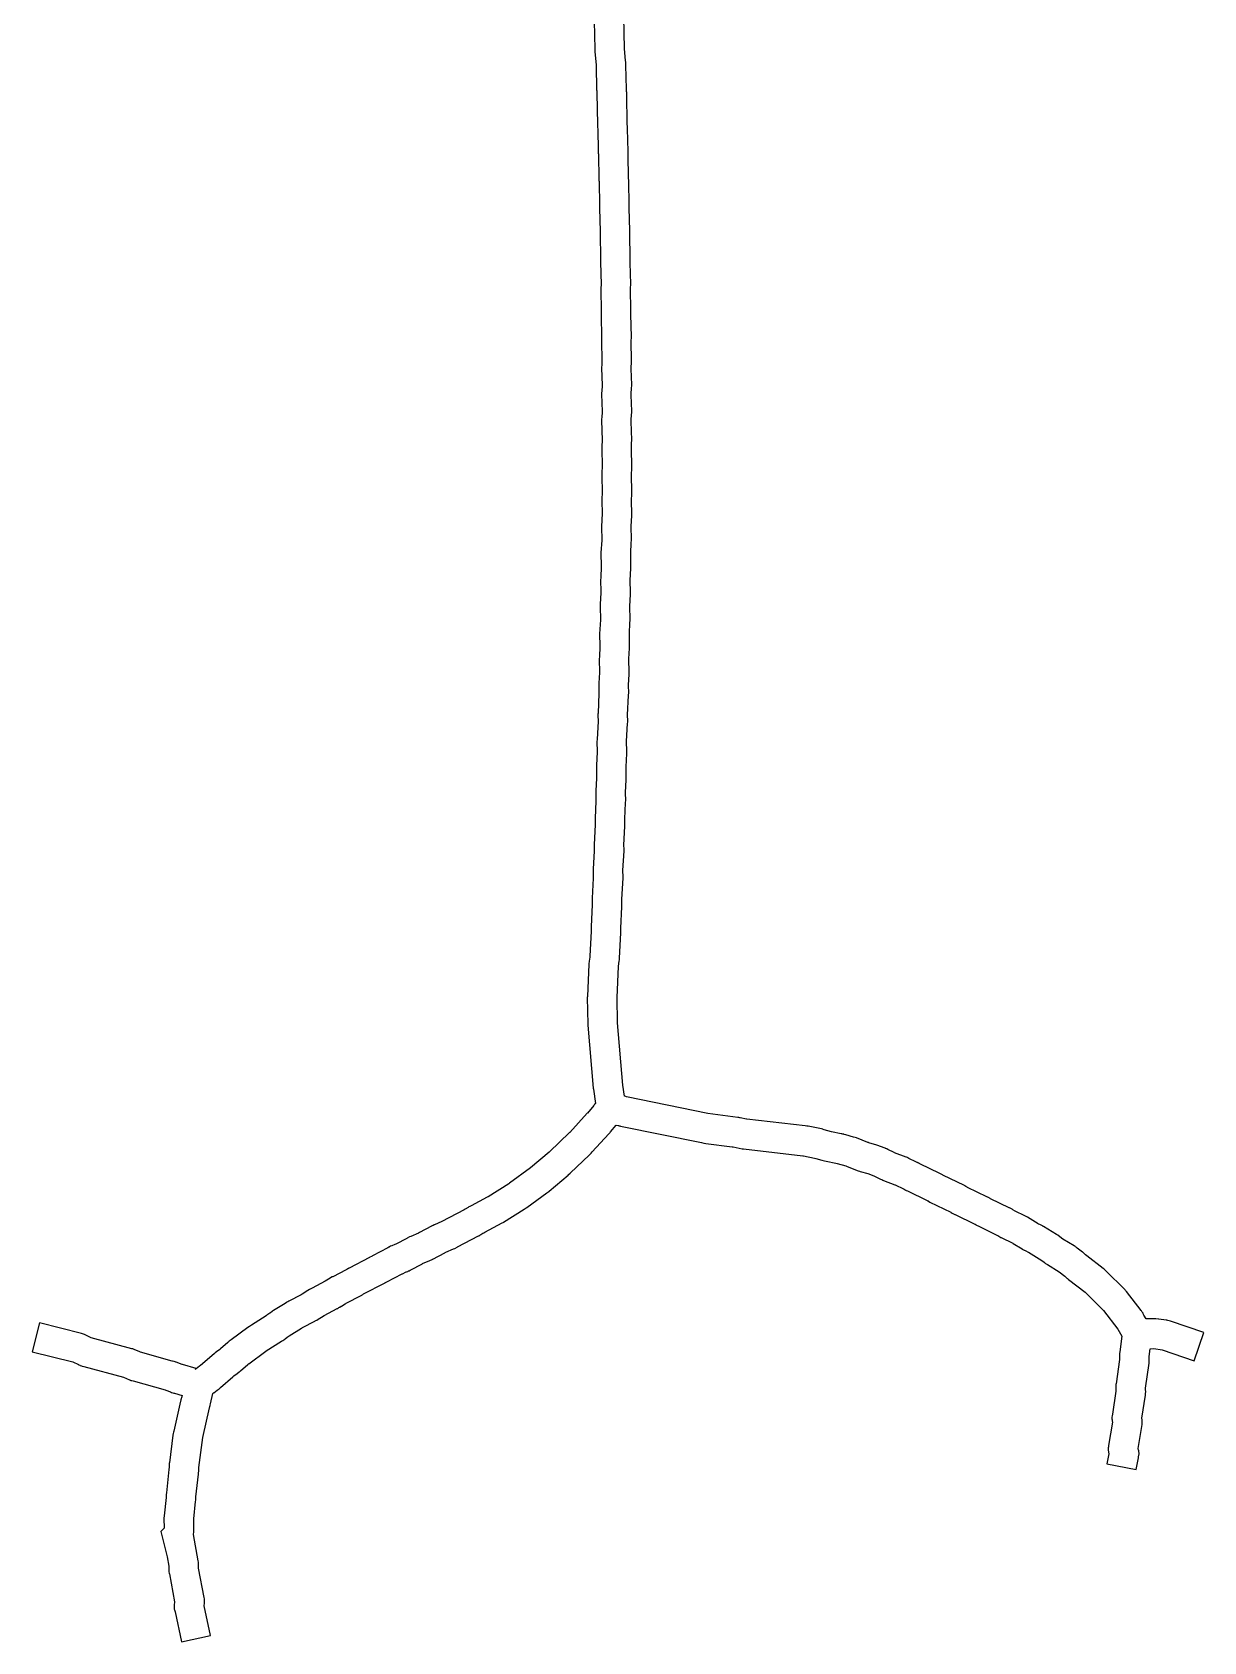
# Model space of a CAD drawing. Extents: x 20 to 287, y 1581 to 1957.
# Drawn here: x 186.3 to 253.2, y 1581.4 to 1673.5 of the extents above; entities that cross this region are included whole.
import ezdxf

# ---------------------------------------------------------------- set-up
doc = ezdxf.new("R2010")
doc.units = 0
doc.layers.get('0').update_dxf_attribs({"linetype": 'CONTINUOUS'})

msp = doc.modelspace()

# ---------------------------------------------------------------- linework, layer by layer
at = {"color": 7}
msp.add_lwpolyline([(218.397069, 1674.111104), (218.432214, 1672.506341), (218.432214, 1672.418479), (218.432214, 1672.359915), (218.502503, 1671.580959), (218.502503, 1671.574962), (218.525893, 1670.175185), (218.53189, 1670.116621), (218.537888, 1670.075629), (218.543885, 1669.987768), (218.543885, 1669.98177), (218.584877, 1668.195446), (218.584877, 1668.107584), (218.584877, 1668.04902), (218.596572, 1667.931891), (218.596572, 1667.925894), (218.619962, 1666.695966), (218.619962, 1666.608105), (218.625959, 1666.54954), (218.631956, 1666.490976), (218.631956, 1666.479281), (218.631956, 1666.432412), (218.631956, 1666.420717), (218.661343, 1665.120506), (218.661343, 1665.032644), (218.661343, 1664.97408), (218.667341, 1664.95069), (218.667341, 1664.944693), (218.667341, 1664.932998), (218.667341, 1664.921303), (218.696728, 1663.580094), (218.696728, 1663.562402), (218.696728, 1663.539012), (218.696728, 1663.433578), (218.696728, 1663.421884), (218.696728, 1663.410189), (218.696728, 1663.404191), (218.726115, 1662.080551), (218.726115, 1662.039559), (218.726115, 1661.998567), (218.726115, 1661.980875), (218.726115, 1661.934006), (218.755502, 1660.540086), (218.755502, 1660.522394), (218.755502, 1660.510699), (218.755502, 1660.481312), (218.749505, 1660.364183), (218.749505, 1660.323191), (218.778892, 1659.040549), (218.778892, 1658.987832), (218.778892, 1658.981835), (218.772894, 1658.899851), (218.772894, 1658.76515), (218.796284, 1657.541076), (218.796284, 1657.488359), (218.796284, 1657.482361), (218.790287, 1657.341813), (218.790287, 1657.318423), (218.790287, 1657.312426), (218.813677, 1655.98293), (218.813677, 1655.971235), (218.813677, 1655.965238), (218.807679, 1655.883254), (218.807679, 1655.824689), (218.807679, 1655.783697), (218.831069, 1654.711902), (218.831069, 1654.653338), (218.819374, 1654.448348), (218.813377, 1654.301922), (218.813377, 1654.266777), (218.836766, 1653.282834), (218.836766, 1653.265142), (218.819074, 1652.948874), (218.813077, 1652.861012), (218.813077, 1652.802448), (218.813077, 1652.767304), (218.836466, 1651.783361), (218.836466, 1651.765668), (218.818774, 1651.443544), (218.812777, 1651.36156), (218.812777, 1651.302996), (218.812777, 1651.262004), (218.836167, 1650.137497), (218.836167, 1650.078933), (218.824472, 1649.844646), (218.818474, 1649.762662), (218.818474, 1649.69825), (218.818474, 1649.663106), (218.841864, 1648.632308), (218.841864, 1648.573744), (218.830169, 1648.345334), (218.824172, 1648.275045), (218.824172, 1648.26335), (218.824172, 1648.257353), (218.824172, 1648.198789), (218.824172, 1648.175399), (218.824172, 1648.169401), (218.841864, 1647.097609), (218.841864, 1647.079917), (218.830169, 1646.84563), (218.824172, 1646.792913), (218.824172, 1646.763526), (218.824172, 1646.757528), (218.824172, 1646.698964), (218.824172, 1646.663819), (218.841864, 1645.978575), (218.841864, 1645.960883), (218.800872, 1645.217072), (218.800872, 1645.158507), (218.800872, 1645.12912), (218.818564, 1644.479015), (218.818564, 1644.42045), (218.777572, 1643.700065), (218.777572, 1643.6415), (218.795265, 1642.979682), (218.795265, 1642.921118), (218.76012, 1642.288585), (218.754123, 1642.142159), (218.754123, 1642.107014), (218.771815, 1641.538905), (218.771815, 1641.48034), (218.771815, 1641.462648), (218.771815, 1641.421656), (218.73667, 1640.759838), (218.730673, 1640.613412), (218.730673, 1640.584025), (218.742368, 1639.928063), (218.742368, 1639.869499), (218.701376, 1639.072973), (218.701376, 1639.014409), (218.713071, 1638.422871), (218.713071, 1638.358459), (218.683684, 1637.737639), (218.677686, 1637.66735), (218.677686, 1637.655655), (218.677686, 1637.649657), (218.677686, 1637.591093), (218.677686, 1637.567703), (218.677686, 1637.561706), (218.689381, 1636.923313), (218.689381, 1636.864749), (218.659994, 1636.249785), (218.653997, 1636.161924), (218.653997, 1636.103359), (218.653997, 1636.073972), (218.659994, 1635.716709), (218.659994, 1635.658145), (218.607277, 1634.545351), (218.60128, 1634.475062), (218.60128, 1634.463367), (218.60128, 1634.45737), (218.60128, 1634.398806), (218.60128, 1634.369419), (218.607277, 1634.117589), (218.607277, 1634.059025), (218.55456, 1633.0458), (218.548563, 1632.899374), (218.548563, 1632.864229), (218.560258, 1632.383972), (218.560258, 1632.325408), (218.519266, 1631.546455), (218.513268, 1631.400029), (218.513268, 1631.364885), (218.524963, 1630.884628), (218.524963, 1630.826063), (218.489819, 1630.099821), (218.483821, 1629.953396), (218.483821, 1629.924008), (218.489819, 1629.572602), (218.489819, 1629.514037), (218.442949, 1628.530094), (218.436952, 1628.47153), (218.442949, 1628.172831), (218.442949, 1628.149442), (218.390232, 1627.036651), (218.384235, 1626.978087), (218.390232, 1626.679388), (218.390232, 1626.655998), (218.337516, 1625.619344), (218.331518, 1625.53736), (218.331518, 1625.478796), (218.331518, 1625.437804), (218.337516, 1625.133252), (218.337516, 1625.109862), (218.278951, 1623.956074), (218.272954, 1623.87409), (218.272954, 1623.815525), (218.272954, 1623.768656), (218.278951, 1623.633955), (218.278951, 1623.569543), (218.220387, 1622.345469), (218.21439, 1622.322079), (218.208392, 1622.204951), (218.208392, 1622.187258), (218.21439, 1622.134542), (218.21439, 1622.075977), (218.1441, 1620.641059), (218.138103, 1620.582495), (218.108716, 1620.348208), (218.091024, 1620.20766), (218.091024, 1620.178272), (218.003162, 1618.333381), (217.997165, 1618.280664), (218.026552, 1616.757893), (218.032549, 1616.705176), (218.337105, 1613.091529), (218.343102, 1613.04466), (218.460231, 1612.224706), (218.419239, 1612.177836), (218.413241, 1612.171839), (218.395549, 1612.148449), (218.383854, 1612.136754), (218.360464, 1612.107367), (218.003201, 1611.673964), (217.997204, 1611.66227), (216.989832, 1610.567048), (216.978137, 1610.555354), (215.836059, 1609.460129), (215.818367, 1609.442437), (214.746571, 1608.54049), (214.740574, 1608.534493), (213.551644, 1607.661828), (213.504774, 1607.632441), (212.327557, 1606.88863), (212.274841, 1606.859242), (211.361181, 1606.373126), (211.279197, 1606.332134), (211.232327, 1606.302747), (211.191335, 1606.279357), (211.015642, 1606.168076), (210.962926, 1606.138689), (209.686143, 1605.471011), (209.674448, 1605.465014), (209.270328, 1605.289321), (209.252635, 1605.283323), (209.176499, 1605.248179), (209.123782, 1605.224789), (209.112087, 1605.218792), (209.094395, 1605.207097), (208.397435, 1604.838118), (208.338871, 1604.808731), (207.905468, 1604.621313), (207.829331, 1604.591926), (207.706325, 1604.527514), (207.682936, 1604.509822), (207.050402, 1604.181841), (206.991838, 1604.152454), (206.82784, 1604.082165), (206.751704, 1604.052778), (206.693139, 1604.023391), (206.66975, 1604.011696), (206.658055, 1604.005698), (206.59949, 1603.970554), (205.709256, 1603.50201), (205.691564, 1603.496012), (205.656419, 1603.47832), (205.568558, 1603.431451), (205.545168, 1603.413758), (204.391377, 1602.810507), (204.379682, 1602.80451), (204.36199, 1602.798512), (204.326845, 1602.78082), (204.320848, 1602.774823), (204.309153, 1602.768825), (204.250589, 1602.733681), (204.215444, 1602.715989), (203.442348, 1602.311871), (203.41296, 1602.300176), (203.313404, 1602.247459), (203.295712, 1602.235765), (203.014585, 1602.060072), (203.008588, 1602.054074), (202.264774, 1601.655813), (202.1125, 1601.579677), (202.024639, 1601.521112), (201.696658, 1601.316122), (201.643941, 1601.286735), (200.941125, 1600.917756), (200.870836, 1600.882612), (200.864838, 1600.876614), (200.829694, 1600.853225), (200.812001, 1600.847227), (200.72414, 1600.788663), (200.062322, 1600.378689), (199.992033, 1600.337697), (199.986035, 1600.3317), (199.880601, 1600.255563), (199.857212, 1600.232173), (199.687366, 1600.109167), (199.634649, 1600.074023), (198.802983, 1599.552768), (198.679977, 1599.476631), (198.597993, 1599.412219), (197.649188, 1598.709403), (197.637493, 1598.697708), (197.53206, 1598.621571), (197.455923, 1598.551282), (197.04009, 1598.194016), (196.987373, 1598.153024), (196.794108, 1598.012476), (196.729696, 1597.965606), (196.682826, 1597.930462), (196.665134, 1597.91277), (195.886181, 1597.239238), (195.833464, 1597.198246), (195.646047, 1597.057698), (195.581635, 1597.010829), (195.646047, 1597.069393), (194.849521, 1597.291955), (194.837827, 1597.297953), (194.498133, 1597.420959), (194.48044, 1597.432653), (194.439448, 1597.444348), (194.386732, 1597.46204), (194.363342, 1597.468038), (194.293053, 1597.48573), (194.275361, 1597.491727), (192.453897, 1598.007126), (192.42451, 1598.013124), (192.102386, 1598.147824), (192.055516, 1598.171214), (192.026129, 1598.182909), (191.985137, 1598.194604), (191.967445, 1598.200601), (189.648152, 1598.827281), (189.261601, 1599.014699), (189.091756, 1599.073263), (186.678751, 1599.670658), (186.268777, 1598.019037), (188.599783, 1597.445071), (188.910194, 1597.292798), (188.921889, 1597.2868), (188.986301, 1597.257413), (189.009691, 1597.245718), (189.07998, 1597.216331), (189.132697, 1597.204637), (189.226405, 1597.181247), (191.481274, 1596.566283), (191.820968, 1596.425735), (191.86196, 1596.408042), (191.879652, 1596.402045), (191.914797, 1596.39035), (191.955789, 1596.372658), (191.967484, 1596.372658), (192.037773, 1596.354966), (193.870952, 1595.845423), (193.906097, 1595.833728), (194.163804, 1595.734172), (194.169801, 1595.728175), (194.234213, 1595.704785), (194.304502, 1595.681395), (194.357219, 1595.663703), (194.398211, 1595.657706), (194.831613, 1595.528852), (194.802226, 1595.399999), (194.790531, 1595.353129), (194.784534, 1595.341435), (194.761144, 1595.271145), (194.761144, 1595.259451), (194.755147, 1595.236061), (194.743452, 1595.206674), (194.356904, 1593.490632), (194.339212, 1593.426221), (194.339212, 1593.420223), (194.327517, 1593.344087), (194.315822, 1593.256225), (194.110832, 1591.669031), (194.104834, 1591.651339), (194.098837, 1591.598622), (194.09284, 1591.516638), (194.09284, 1591.510641), (194.09284, 1591.428657), (194.086842, 1591.293956), (194.086842, 1591.287958), (193.946294, 1589.952606), (193.934599, 1589.864744), (193.928602, 1589.823752), (193.928602, 1589.78276), (193.928602, 1589.765068), (193.928602, 1589.694779), (193.928602, 1589.688782), (193.811473, 1588.634558), (193.805476, 1588.605171), (193.805476, 1588.581782), (193.799478, 1588.552394), (193.799478, 1588.523007), (193.799478, 1588.49362), (193.817171, 1587.937224), (193.618028, 1587.743958), (193.981151, 1586.303184), (194.080707, 1585.76436), (194.07471, 1585.653078), (194.07471, 1585.641384), (194.07471, 1585.588667), (194.07471, 1585.55928), (194.080707, 1585.471418), (194.104097, 1585.336717), (194.110094, 1585.319025), (194.408793, 1583.725975), (194.402796, 1583.673258), (194.391101, 1583.585396), (194.391101, 1583.567704), (194.379406, 1583.497415), (194.379406, 1583.479723), (194.391101, 1583.345022), (194.391101, 1583.32733), (194.391101, 1583.309637), (194.402796, 1583.268645), (194.432183, 1583.145639), (194.807018, 1581.441308), (196.464492, 1581.810287), (196.095513, 1583.497046), (196.095513, 1583.503043), (196.101511, 1583.526433), (196.113206, 1583.625989), (196.119203, 1583.666981), (196.1252, 1583.713851), (196.1252, 1583.754843), (196.119203, 1583.795835), (196.119203, 1583.836827), (196.113206, 1583.883696), (196.107208, 1583.895391), (196.095513, 1583.96568), (196.089516, 1583.983373), (195.773248, 1585.65256), (195.779245, 1585.746269), (195.779245, 1585.757963), (195.779245, 1585.904389), (195.779245, 1585.927779), (195.76755, 1585.986343), (195.749858, 1586.074205), (195.486304, 1587.56769), (195.503996, 1587.719963), (195.509993, 1587.74935), (195.509993, 1587.77274), (195.515991, 1587.837151), (195.515991, 1587.854844), (195.515991, 1587.895836), (195.515991, 1587.942705), (195.515991, 1587.960397), (195.504296, 1588.481653), (195.60973, 1589.465595), (195.621425, 1589.54758), (195.627422, 1589.588572), (195.627422, 1589.594569), (195.627422, 1589.717575), (195.627422, 1589.72927), (195.76797, 1591.017768), (195.773968, 1591.029463), (195.779965, 1591.099752), (195.779965, 1591.111447), (195.779965, 1591.140834), (195.785962, 1591.170221), (195.785962, 1591.181916), (195.785962, 1591.269777), (195.79196, 1591.416203), (196.014522, 1593.114678), (196.014522, 1593.126373), (196.40107, 1594.813133), (196.407068, 1594.824827), (196.407068, 1594.836522), (196.42476, 1594.883392), (196.430757, 1594.895087), (196.442452, 1594.953651), (196.448449, 1594.965346), (196.466142, 1595.053207), (196.600842, 1595.644745), (196.60684, 1595.650743), (196.624532, 1595.668435), (196.642224, 1595.68013), (196.835489, 1595.820678), (196.899901, 1595.867548), (196.905899, 1595.873545), (196.946891, 1595.90869), (196.964583, 1595.920384), (197.023147, 1595.978949), (197.743533, 1596.599769), (197.778677, 1596.623159), (197.79637, 1596.640851), (197.989635, 1596.781399), (198.100916, 1596.869261), (198.118608, 1596.880956), (198.177172, 1596.93952), (198.593003, 1597.296786), (198.628147, 1597.326173), (198.64584, 1597.337868), (199.629783, 1598.06411), (199.641477, 1598.070108), (200.525855, 1598.626504), (200.590267, 1598.667496), (200.596264, 1598.673494), (200.643134, 1598.702881), (200.660826, 1598.714576), (200.731115, 1598.77314), (200.848244, 1598.861001), (200.895113, 1598.896146), (200.930258, 1598.919536), (200.94795, 1598.93123), (201.662479, 1599.376346), (201.697624, 1599.394038), (201.715316, 1599.405733), (202.418132, 1599.774712), (202.447519, 1599.786407), (202.488511, 1599.809797), (202.547076, 1599.839184), (202.564768, 1599.850879), (202.957176, 1600.096861), (202.963173, 1600.102858), (203.706987, 1600.501119), (203.730377, 1600.507116), (203.800666, 1600.548109), (203.841658, 1600.571498), (203.853353, 1600.577496), (203.923642, 1600.624365), (203.947032, 1600.63606), (204.163747, 1600.770761), (204.198891, 1600.788453), (204.216584, 1600.800148), (205.065823, 1601.245263), (205.100967, 1601.262956), (205.11866, 1601.27465), (205.136352, 1601.280648), (205.171496, 1601.304038), (205.212488, 1601.327427), (206.395562, 1601.942391), (206.424949, 1601.960084), (206.442641, 1601.966081), (206.448639, 1601.972078), (206.466331, 1601.978076), (206.501475, 1602.001465), (206.507473, 1602.007463), (206.542617, 1602.025155), (207.421139, 1602.481986), (207.432833, 1602.487984), (207.649548, 1602.58754), (207.655546, 1602.58754), (207.731682, 1602.622685), (207.784399, 1602.646074), (207.807789, 1602.657769), (207.878078, 1602.698761), (208.569179, 1603.056027), (208.575176, 1603.062025), (209.002722, 1603.249442), (209.131576, 1603.302159), (209.154965, 1603.313854), (209.160963, 1603.319852), (209.857923, 1603.688831), (209.875615, 1603.694828), (209.916607, 1603.718218), (210.35001, 1603.905635), (210.426146, 1603.935022), (210.549152, 1603.999434), (210.572542, 1604.017126), (211.784901, 1604.649663), (211.80829, 1604.661357), (211.849282, 1604.684747), (211.860977, 1604.690745), (211.884367, 1604.702439), (211.907757, 1604.720132), (212.030763, 1604.802116), (212.08348, 1604.831503), (212.130349, 1604.86089), (213.131864, 1605.388004), (213.184581, 1605.417392), (213.202273, 1605.429086), (214.391206, 1606.178757), (214.508335, 1606.254894), (214.531725, 1606.272586), (215.6738, 1607.110109), (215.744089, 1607.156979), (215.790959, 1607.192123), (215.808651, 1607.209816), (216.898016, 1608.129335), (216.90971, 1608.135332), (217.020992, 1608.229041), (217.038684, 1608.246733), (218.09291, 1609.265818), (218.157322, 1609.324382), (218.198314, 1609.365374), (218.221703, 1609.388764), (218.27442, 1609.453176), (219.229081, 1610.489829), (219.293493, 1610.560119), (219.328637, 1610.595263), (219.644906, 1610.987668), (219.779606, 1610.952523), (219.797299, 1610.946526), (219.803296, 1610.946526), (219.856013, 1610.934831), (219.8854, 1610.928834), (224.518132, 1609.980032), (224.529827, 1609.980032), (224.652833, 1609.950645), (224.65883, 1609.950645), (224.770111, 1609.93895), (226.269453, 1609.745685), (226.304597, 1609.739688), (226.327987, 1609.73369), (226.837529, 1609.634134), (226.849224, 1609.634134), (226.872614, 1609.628137), (226.907759, 1609.622139), (226.925451, 1609.622139), (230.322398, 1609.235591), (230.351785, 1609.229594), (230.984322, 1609.10074), (231.054611, 1609.083048), (231.394305, 1608.983492), (231.406, 1608.977494), (231.476289, 1608.959802), (231.546578, 1608.94211), (231.646134, 1608.924418), (232.208387, 1608.813137), (232.278676, 1608.795444), (232.776506, 1608.649019), (232.846795, 1608.625629), (233.479328, 1608.373799), (233.485326, 1608.373799), (233.555615, 1608.35041), (233.596607, 1608.338715), (234.035866, 1608.209861), (234.369703, 1608.081008), (234.375701, 1608.081008), (234.762249, 1607.899438), (234.826661, 1607.864293), (234.891072, 1607.834906), (234.920459, 1607.823211), (235.576421, 1607.577229), (235.599811, 1607.565534), (236.062499, 1607.342972), (236.074194, 1607.336975), (236.080191, 1607.330977), (236.091886, 1607.32498), (236.109578, 1607.313285), (236.127271, 1607.307288), (236.138965, 1607.295593), (236.15066, 1607.289596), (236.17405, 1607.271903), (236.203437, 1607.260208), (236.215132, 1607.254211), (236.291269, 1607.219066), (237.421631, 1606.668526), (237.439324, 1606.662529), (237.468711, 1606.644837), (237.498098, 1606.627144), (237.568387, 1606.586152), (237.574384, 1606.586152), (238.780886, 1606.000474), (238.792581, 1605.994476), (238.798579, 1605.988479), (238.857143, 1605.953334), (238.927432, 1605.91819), (239.009416, 1605.877198), (239.015414, 1605.877198), (240.145776, 1605.320801), (240.151774, 1605.320801), (240.157771, 1605.314804), (240.216335, 1605.279659), (240.245722, 1605.261967), (240.368728, 1605.203403), (240.374726, 1605.203403), (241.440665, 1604.676288), (241.458357, 1604.670291), (241.499349, 1604.640903), (241.517041, 1604.629209), (241.569758, 1604.599822), (241.640047, 1604.55883), (241.646044, 1604.55883), (242.319579, 1604.224992), (242.337271, 1604.218995), (242.846813, 1603.908583), (242.858508, 1603.896888), (242.969789, 1603.832476), (242.981484, 1603.826479), (242.987482, 1603.826479), (243.063618, 1603.791334), (243.186624, 1603.726923), (243.210014, 1603.715228), (243.965541, 1603.246684), (244.100242, 1603.14125), (244.106239, 1603.135253), (244.147231, 1603.105865), (244.188223, 1603.076478), (244.21761, 1603.053089), (244.223608, 1603.053089), (244.293897, 1603.012097), (244.961572, 1602.596263), (245.295409, 1602.344434), (245.307104, 1602.332739), (245.313101, 1602.321044), (245.330794, 1602.303352), (245.365938, 1602.273965), (245.43035, 1602.2154), (245.436347, 1602.209403), (245.459737, 1602.191711), (245.500729, 1602.156566), (246.443674, 1601.430321), (247.492041, 1600.387811), (248.323708, 1599.310159), (248.54627, 1598.911895), (248.429141, 1598.021661), (248.417446, 1597.933799), (248.417446, 1597.922104), (248.417446, 1597.91041), (248.411449, 1597.699572), (248.417446, 1597.576566), (248.218304, 1596.188503), (248.212306, 1596.17081), (248.206309, 1596.112246), (248.200312, 1596.024385), (248.200312, 1595.942401), (248.206309, 1595.854539), (248.206309, 1595.772555), (248.007167, 1594.448918), (247.995472, 1594.361057), (247.995472, 1594.35506), (247.983777, 1594.278923), (247.983777, 1594.267228), (247.983777, 1594.191092), (247.983777, 1594.185094), (247.989774, 1594.132377), (248.001469, 1594.056241), (248.007466, 1594.009371), (248.007466, 1593.997677), (247.790752, 1592.668183), (247.779057, 1592.597894), (247.767362, 1592.527605), (247.767362, 1592.51591), (247.767362, 1592.504215), (247.767362, 1592.433926), (247.767362, 1592.398782), (247.808354, 1592.187944), (247.808354, 1592.181947), (247.697073, 1591.607981), (249.366263, 1591.285856), (249.495116, 1591.959388), (249.506811, 1591.994532), (249.524503, 1592.123386), (249.530501, 1592.164378), (249.530501, 1592.211247), (249.530501, 1592.246392), (249.524503, 1592.293261), (249.518506, 1592.334253), (249.512509, 1592.381122), (249.506511, 1592.392817), (249.483121, 1592.486526), (249.483121, 1592.492523), (249.693959, 1593.757593), (249.693959, 1593.76359), (249.705654, 1593.839727), (249.705654, 1593.845724), (249.717349, 1593.927708), (249.717349, 1594.01557), (249.711351, 1594.074134), (249.711351, 1594.097524), (249.705354, 1594.126911), (249.693659, 1594.22062), (249.892802, 1595.5384), (249.898799, 1595.56179), (249.904796, 1595.620354), (249.916491, 1595.755055), (249.904796, 1595.848764), (249.904796, 1595.872154), (249.904796, 1595.942443), (250.103939, 1597.371501), (250.109936, 1597.383196), (250.109936, 1597.389193), (250.115934, 1597.46533), (250.115934, 1597.523894), (250.115934, 1597.559039), (250.115934, 1597.570734), (250.109936, 1597.746427), (250.168501, 1598.197402), (250.367643, 1598.203399), (250.859616, 1598.13311), (252.686939, 1597.512289), (253.23162, 1599.122909), (251.32715, 1599.780008), (251.321152, 1599.780008), (251.180604, 1599.815152), (251.116192, 1599.826847), (251.0752, 1599.826847), (250.653511, 1599.891259), (250.647513, 1599.891259), (250.483515, 1599.914649), (250.477518, 1599.914649), (250.377962, 1599.914649), (249.938699, 1599.908651), (249.809846, 1600.125366), (249.792154, 1600.160511), (249.774462, 1600.201503), (249.756769, 1600.224892), (249.727382, 1600.271762), (249.70969, 1600.295152), (249.691998, 1600.324539), (249.662611, 1600.365531), (249.650916, 1600.377226), (248.807536, 1601.47245), (248.789844, 1601.495839), (248.754699, 1601.536831), (248.73131, 1601.560221), (248.713617, 1601.577913), (248.672625, 1601.618905), (247.665257, 1602.620418), (247.641867, 1602.649805), (247.61248, 1602.673194), (247.577335, 1602.708339), (247.547948, 1602.731729), (247.530256, 1602.743424), (247.477539, 1602.784416), (246.546307, 1603.504801), (246.476018, 1603.569213), (246.440873, 1603.604358), (246.417483, 1603.627747), (246.370614, 1603.662892), (246.31205, 1603.709761), (246.306052, 1603.709761), (246.001497, 1603.949896), (245.960505, 1603.98504), (245.937115, 1604.002733), (245.890246, 1604.03212), (245.884249, 1604.038117), (245.819837, 1604.073262), (245.181447, 1604.465669), (245.17545, 1604.465669), (244.999757, 1604.60037), (244.888476, 1604.688232), (244.882478, 1604.688232), (244.841486, 1604.711621), (244.812099, 1604.729314), (244.068285, 1605.186145), (244.05659, 1605.192142), (244.021446, 1605.215532), (243.945309, 1605.256524), (243.869172, 1605.291669), (243.793036, 1605.326813), (243.763649, 1605.344506), (243.148685, 1605.725197), (243.125295, 1605.736892), (243.072578, 1605.766279), (242.996442, 1605.801424), (242.457617, 1606.059131), (242.45162, 1606.065128), (242.322766, 1606.141265), (242.27005, 1606.176409), (242.24666, 1606.188104), (242.117806, 1606.252516), (242.100114, 1606.258513), (241.045891, 1606.773912), (241.022501, 1606.785607), (240.981509, 1606.814994), (240.963817, 1606.826689), (240.9111, 1606.850078), (240.905103, 1606.856076), (240.823119, 1606.89122), (239.733754, 1607.424191), (239.716062, 1607.435886), (239.67507, 1607.453579), (239.663375, 1607.459576), (239.657378, 1607.465573), (239.639685, 1607.477268), (239.586969, 1607.506655), (239.580971, 1607.512653), (239.551584, 1607.524347), (238.315797, 1608.127599), (238.304102, 1608.133596), (238.292407, 1608.139593), (238.227995, 1608.174738), (238.2163, 1608.180735), (238.140164, 1608.21588), (237.009798, 1608.766417), (237.003801, 1608.772414), (236.974414, 1608.784109), (236.933422, 1608.813496), (236.921727, 1608.819494), (236.89234, 1608.831189), (236.86895, 1608.848881), (236.857255, 1608.854878), (236.781119, 1608.890023), (236.376998, 1609.083288), (236.312586, 1609.118433), (236.300891, 1609.12443), (236.248175, 1609.14782), (236.23648, 1609.153817), (236.218787, 1609.159814), (235.562825, 1609.405796), (235.539436, 1609.417491), (235.176313, 1609.593184), (235.111901, 1609.628329), (235.100207, 1609.634326), (235.04749, 1609.652018), (235.035795, 1609.658016), (234.953811, 1609.687403), (234.608258, 1609.822104), (234.537968, 1609.845493), (234.09285, 1609.974347), (234.063463, 1609.986042), (234.022471, 1609.997736), (233.384078, 1610.249566), (233.372383, 1610.249566), (233.313819, 1610.267258), (233.302124, 1610.273255), (233.217921, 1610.293047), (232.766946, 1610.427748), (232.749254, 1610.433745), (232.678965, 1610.451437), (232.66727, 1610.457435), (232.608706, 1610.469129), (232.544294, 1610.480824), (232.509149, 1610.486822), (231.958612, 1610.598103), (231.946917, 1610.6041), (231.525227, 1610.721229), (231.478358, 1610.738921), (231.454968, 1610.744918), (231.384679, 1610.762611), (231.372984, 1610.762611), (231.291, 1610.780303), (230.705321, 1610.897431), (230.611612, 1610.915124), (230.541323, 1610.926819), (230.447614, 1610.938513), (230.441617, 1610.938513), (227.109273, 1611.323844), (227.097578, 1611.323844), (226.740312, 1611.394133), (226.716922, 1611.400131), (226.658358, 1611.411826), (226.652361, 1611.411826), (226.599644, 1611.42352), (224.883602, 1611.646083), (224.877605, 1611.646083), (220.244873, 1612.600741), (220.233178, 1612.606738), (220.192186, 1612.612735), (220.121897, 1612.636125), (220.028188, 1613.268661), (219.723636, 1616.829598), (219.700246, 1618.287941), (219.78223, 1620.050837), (219.788228, 1620.06853), (219.817615, 1620.361381), (219.82931, 1620.425793), (219.82931, 1620.443485), (219.82931, 1620.449482), (219.835307, 1620.502199), (219.835307, 1620.531586), (219.905596, 1621.972361), (219.911593, 1622.054345), (219.911593, 1622.112909), (219.911593, 1622.142296), (219.911593, 1622.165686), (219.911593, 1622.183378), (219.911593, 1622.241942), (219.970158, 1623.47187), (219.976155, 1623.553854), (219.976155, 1623.612419), (219.976155, 1623.641806), (219.976155, 1623.852643), (219.976155, 1623.876033), (220.040567, 1625.117674), (220.040567, 1625.176238), (220.040567, 1625.199628), (220.040567, 1625.205625), (220.034569, 1625.516037), (220.034569, 1625.539427), (220.093134, 1626.658076), (220.093134, 1626.716641), (220.093134, 1626.751785), (220.087136, 1626.986072), (220.139853, 1628.069581), (220.145851, 1628.157442), (220.145851, 1628.216006), (220.145851, 1628.245393), (220.145851, 1628.257088), (220.139853, 1628.485498), (220.180845, 1629.410874), (220.186843, 1629.434263), (220.19284, 1629.551392), (220.19284, 1629.580779), (220.19284, 1629.586776), (220.181145, 1629.938183), (220.181145, 1629.961573), (220.181145, 1629.996718), (220.21581, 1630.721577), (220.221807, 1630.803561), (220.221807, 1630.862126), (220.221807, 1630.891513), (220.221807, 1630.89751), (220.21581, 1631.442191), (220.21581, 1631.465581), (220.250954, 1632.221108), (220.256952, 1632.303092), (220.256952, 1632.361656), (220.256952, 1632.391043), (220.256952, 1632.402738), (220.245257, 1632.882995), (220.245257, 1632.900687), (220.245257, 1632.941679), (220.297974, 1633.954908), (220.303971, 1634.025197), (220.303971, 1634.036892), (220.303971, 1634.042889), (220.303971, 1634.101453), (220.303971, 1634.124843), (220.303971, 1634.13084), (220.297974, 1634.38267), (220.297974, 1634.400362), (220.297974, 1634.441354), (220.350691, 1635.554147), (220.350691, 1635.57184), (220.362386, 1635.700693), (220.362386, 1635.724083), (220.362386, 1635.73008), (220.350691, 1636.087343), (220.350691, 1636.110733), (220.350691, 1636.145878), (220.380078, 1636.760842), (220.380078, 1636.784231), (220.391773, 1636.907237), (220.391773, 1636.930627), (220.391773, 1636.936624), (220.37408, 1637.575014), (220.37408, 1637.592706), (220.37408, 1637.633698), (220.403168, 1638.259284), (220.409165, 1638.282673), (220.415162, 1638.399802), (220.415162, 1638.429189), (220.415162, 1638.435186), (220.403168, 1639.026524), (220.432555, 1639.764482), (220.438552, 1639.787872), (220.444549, 1639.905), (220.444549, 1639.92839), (220.444549, 1639.934387), (220.444549, 1639.940385), (220.426857, 1640.596347), (220.426857, 1640.614039), (220.426857, 1640.655031), (220.462002, 1641.316849), (220.467999, 1641.457397), (220.467999, 1641.504267), (220.450307, 1642.06652), (220.450307, 1642.125084), (220.450307, 1642.142777), (220.485451, 1642.816308), (220.491449, 1642.956856), (220.491449, 1642.986243), (220.491449, 1642.997938), (220.479754, 1643.6539), (220.509141, 1644.315718), (220.515138, 1644.397702), (220.515138, 1644.456267), (220.515138, 1644.485654), (220.515138, 1644.491651), (220.503444, 1645.200324), (220.503444, 1645.223714), (220.532831, 1645.815249), (220.538828, 1645.955797), (220.538828, 1645.985184), (220.538828, 1645.996879), (220.521136, 1646.623556), (220.521136, 1646.68212), (220.521136, 1646.699813), (220.544526, 1647.068792), (220.544526, 1647.080487), (220.544526, 1647.139051), (220.544526, 1647.162441), (220.544526, 1647.174135), (220.521136, 1648.181507), (220.521136, 1648.199199), (220.521136, 1648.240191), (220.532831, 1648.468601), (220.538828, 1648.615027), (220.538828, 1648.638416), (220.538828, 1648.650111), (220.515438, 1649.622338), (220.515438, 1649.680903), (220.515438, 1649.698595), (220.515438, 1649.739587), (220.527133, 1649.973874), (220.527133, 1649.991566), (220.538828, 1650.12042), (220.538828, 1650.14381), (220.538828, 1650.149807), (220.509441, 1651.221602), (220.509441, 1651.280167), (220.509441, 1651.297859), (220.527133, 1651.619983), (220.533131, 1651.707845), (220.533131, 1651.766409), (220.533131, 1651.789799), (220.533131, 1651.801494), (220.509741, 1652.726869), (220.509741, 1652.785434), (220.509741, 1652.803126), (220.527433, 1653.119394), (220.53343, 1653.26582), (220.53343, 1653.289209), (220.53343, 1653.300904), (220.510041, 1654.22628), (220.510041, 1654.284844), (220.510041, 1654.302537), (220.510041, 1654.343529), (220.521736, 1654.548519), (220.527733, 1654.694944), (220.527733, 1654.718334), (220.527733, 1654.730029), (220.504343, 1655.743257), (220.504343, 1655.801821), (220.504343, 1655.813516), (220.510341, 1655.87208), (220.510341, 1655.878078), (220.516338, 1655.965939), (220.516338, 1656.024503), (220.516338, 1656.047893), (220.516338, 1656.059588), (220.486951, 1657.324658), (220.486951, 1657.34235), (220.486951, 1657.377494), (220.486951, 1657.383492), (220.492948, 1657.52404), (220.492948, 1657.54743), (220.492948, 1657.553427), (220.469558, 1658.824353), (220.469558, 1658.842045), (220.469558, 1658.87719), (220.469558, 1658.883187), (220.475556, 1659.023736), (220.475556, 1659.047125), (220.475556, 1659.05882), (220.446169, 1660.282892), (220.446169, 1660.347303), (220.446169, 1660.364996), (220.446169, 1660.376691), (220.446169, 1660.382688), (220.446169, 1660.406078), (220.452166, 1660.464642), (220.452166, 1660.523206), (220.452166, 1660.546596), (220.452166, 1660.558291), (220.422779, 1661.934639), (220.422779, 1661.975631), (220.422779, 1662.0225), (220.422779, 1662.034195), (220.422779, 1662.081064), (220.422779, 1662.092759), (220.422779, 1662.104454), (220.422779, 1662.110451), (220.393392, 1663.434088), (220.393392, 1663.47508), (220.393392, 1663.516072), (220.393392, 1663.52207), (220.393392, 1663.533764), (220.393392, 1663.580634), (220.364005, 1664.945269), (220.364005, 1665.027253), (220.358007, 1665.074122), (220.358007, 1665.091814), (220.358007, 1665.115204), (220.358007, 1665.132896), (220.358007, 1665.144591), (220.32862, 1666.450656), (220.32862, 1666.53264), (220.32862, 1666.591204), (220.322623, 1666.620591), (220.322623, 1666.632286), (220.322623, 1666.649978), (220.293236, 1667.94433), (220.293236, 1668.032191), (220.287239, 1668.090756), (220.287239, 1668.120143), (220.281241, 1668.14953), (220.281241, 1668.161225), (220.281241, 1668.208094), (220.281241, 1668.219789), (220.246097, 1669.935833), (220.246097, 1670.023695), (220.240099, 1670.082259), (220.240099, 1670.105649), (220.228404, 1670.187633), (220.228404, 1670.211023), (220.228404, 1670.21702), (220.199017, 1671.587511), (220.19302, 1671.733937), (220.19302, 1671.763324), (220.181385, 1671.84523), (220.127957, 1672.515649), (220.127957, 1672.527344), (220.086965, 1674.360523)], dxfattribs=at)

doc.saveas('drawing.dxf')
